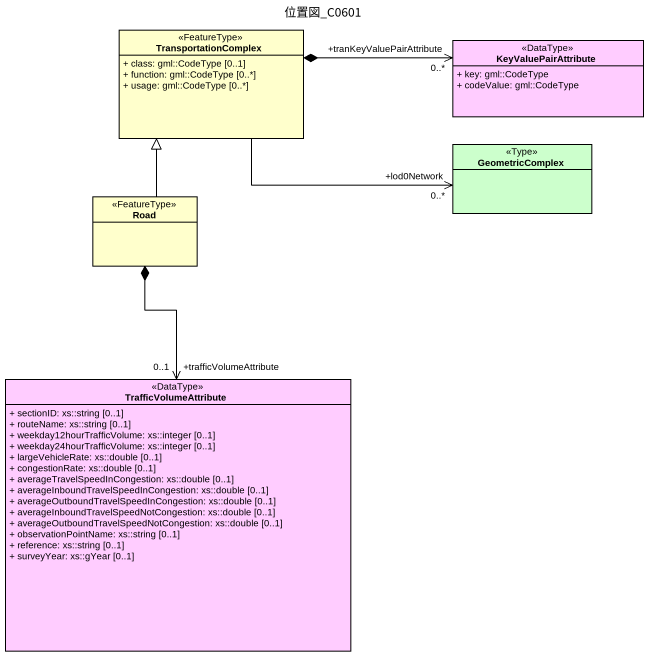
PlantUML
@startuml
title 位置図_C0601
hide circle
hide empty members
skinparam classAttributeIconSize 0
class TransportationComplex <<FeatureType>> #FFFFCC {
  + class: gml::CodeType [0..1]
  + function: gml::CodeType [0..*]
  + usage: gml::CodeType [0..*]
}
class KeyValuePairAttribute <<DataType>> #FFCCFF {
  + key: gml::CodeType
  + codeValue: gml::CodeType
}
class GeometricComplex <<Type>> #CCFFCC
class Road <<FeatureType>> #FFFFCC
class TrafficVolumeAttribute <<DataType>> #FFCCFF {
  + sectionID: xs::string [0..1]
  + routeName: xs::string [0..1]
  + weekday12hourTrafficVolume: xs::integer [0..1]
  + weekday24hourTrafficVolume: xs::integer [0..1]
  + largeVehicleRate: xs::double [0..1]
  + congestionRate: xs::double [0..1]
  + averageTravelSpeedInCongestion: xs::double [0..1]
  + averageInboundTravelSpeedInCongestion: xs::double [0..1]
  + averageOutboundTravelSpeedInCongestion: xs::double [0..1]
  + averageInboundTravelSpeedNotCongestion: xs::double [0..1]
  + averageOutboundTravelSpeedNotCongestion: xs::double [0..1]
  + observationPointName: xs::string [0..1]
  + reference: xs::string [0..1]
  + surveyYear: xs::gYear [0..1]
}
KeyValuePairAttribute "+tranKeyValuePairAttribute\n0..*" <-left-* TransportationComplex
GeometricComplex "+lod0Network\n0..*" <-left- TransportationComplex
Road -up-|> TransportationComplex
TrafficVolumeAttribute "+trafficVolumeAttribute\n0..1" <-up-* Road
@enduml
